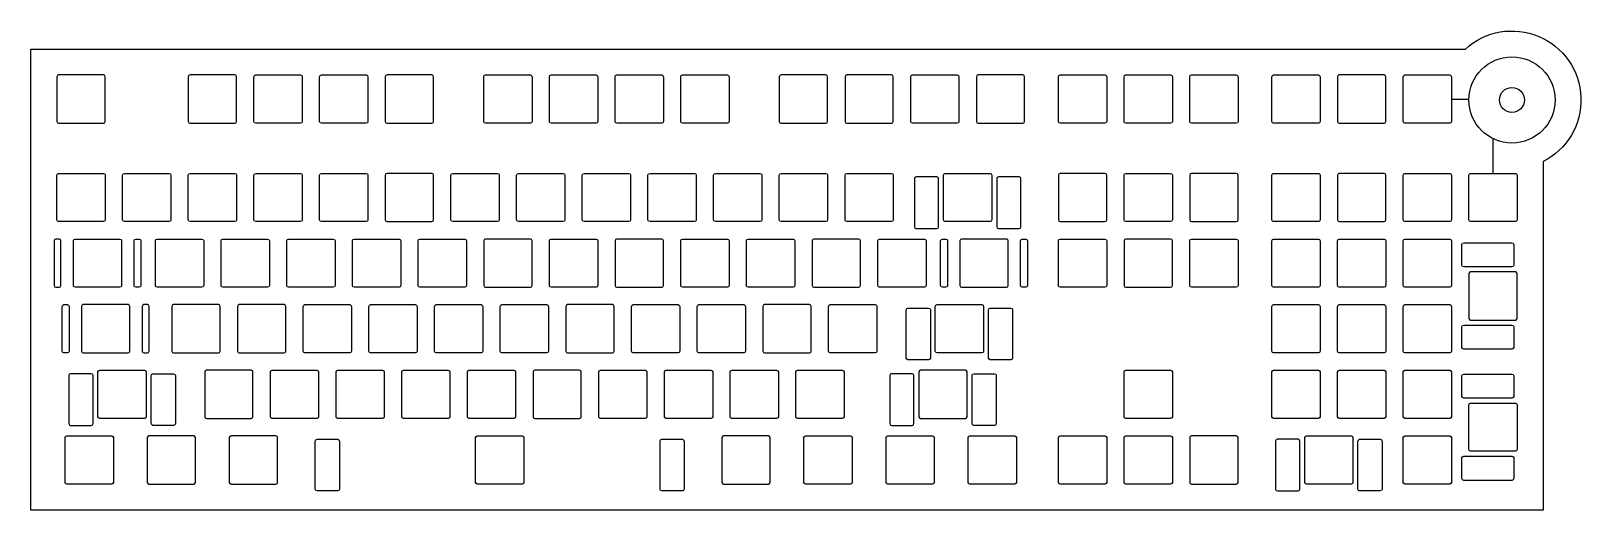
# Model space of a CAD drawing. Header units: millimetres. Extents: x -5 to 445, y -129 to 10.
import ezdxf

# ---------------------------------------------------------------- set-up
doc = ezdxf.new("R2010")
doc.units = ezdxf.units.MM
doc.layers.get('0').update_dxf_attribs({"linetype": 'CONTINUOUS'})

msp = doc.modelspace()

# ---------------------------------------------------------------- linework, layer by layer
for p, q in [((407.05, -9.525), (412.1, -9.525)), ((419.1, -31.1), (419.1, -21))]:
    msp.add_line(p, q)
for points in [[(433.625, -128.825), (-5, -128.825), (-5, 5), (411.07957, 5, -1.146954211), (433.625, -27.64853)], [(16.525, -16.025), (16.525, -3.025, 0.414213562), (16.025, -2.525), (3.025, -2.525, 0.414213562), (2.525, -3.025), (2.525, -16.025, 0.414213562), (3.025, -16.525), (16.025, -16.525, 0.414213562)], [(54.125, -2.525), (41.125, -2.525, 0.414213562), (40.625, -3.025), (40.625, -16.025, 0.414213562), (41.125, -16.525), (54.125, -16.525, 0.414213562), (54.625, -16.025), (54.625, -3.025, 0.414213562)], [(73.675, -16.025, -0.414213562), (73.175, -16.525), (60.175, -16.525, -0.414213562), (59.675, -16.025), (59.675, -3.025, -0.414213562), (60.175, -2.525), (73.175, -2.525, -0.414213562), (73.675, -3.025)], [(92.725, -16.025, -0.414213562), (92.225, -16.525), (79.225, -16.525, -0.414213562), (78.725, -16.025), (78.725, -3.025, -0.414213562), (79.225, -2.525), (92.225, -2.525, -0.414213562), (92.725, -3.025)], [(111.775, -16.025), (111.775, -3.025, 0.414213562), (111.275, -2.525), (98.275, -2.525, 0.414213562), (97.775, -3.025), (97.775, -16.025, 0.414213562), (98.275, -16.525), (111.275, -16.525, 0.414213562)], [(139.85, -2.525, -0.414213562), (140.35, -3.025), (140.35, -16.025, -0.414213562), (139.85, -16.525), (126.85, -16.525, -0.414213562), (126.35, -16.025), (126.35, -3.025, -0.414213562), (126.85, -2.525)], [(158.9, -16.525), (145.9, -16.525, -0.414213562), (145.4, -16.025), (145.4, -3.025, -0.414213562), (145.9, -2.525), (158.9, -2.525, -0.414213562), (159.4, -3.025), (159.4, -16.025, -0.414213562)], [(178.45, -16.025, -0.414213562), (177.95, -16.525), (164.95, -16.525, -0.414213562), (164.45, -16.025), (164.45, -3.025, -0.414213562), (164.95, -2.525), (177.95, -2.525, -0.414213562), (178.45, -3.025)], [(197.5, -16.025, -0.414213562), (197, -16.525), (184, -16.525, -0.414213562), (183.5, -16.025), (183.5, -3.025, -0.414213562), (184, -2.525), (197, -2.525, -0.414213562), (197.5, -3.025)], [(226.075, -16.025), (226.075, -3.025, 0.414213562), (225.575, -2.525), (212.575, -2.525, 0.414213562), (212.075, -3.025), (212.075, -16.025, 0.414213562), (212.575, -16.525), (225.575, -16.525, 0.414213562)], [(244.625, -2.525), (231.625, -2.525, 0.414213562), (231.125, -3.025), (231.125, -16.025, 0.414213562), (231.625, -16.525), (244.625, -16.525, 0.414213562), (245.125, -16.025), (245.125, -3.025, 0.414213562)], [(264.175, -16.025, -0.414213562), (263.675, -16.525), (250.675, -16.525, -0.414213562), (250.175, -16.025), (250.175, -3.025, -0.414213562), (250.675, -2.525), (263.675, -2.525, -0.414213562), (264.175, -3.025)], [(282.725, -2.525), (269.725, -2.525, 0.414213562), (269.225, -3.025), (269.225, -16.025, 0.414213562), (269.725, -16.525), (282.725, -16.525, 0.414213562), (283.225, -16.025), (283.225, -3.025, 0.414213562)], [(306.5375, -2.525, -0.414213562), (307.0375, -3.025), (307.0375, -16.025, -0.414213562), (306.5375, -16.525), (293.5375, -16.525, -0.414213562), (293.0375, -16.025), (293.0375, -3.025, -0.414213562), (293.5375, -2.525)], [(326.0875, -16.025, -0.414213562), (325.5875, -16.525), (312.5875, -16.525, -0.414213562), (312.0875, -16.025), (312.0875, -3.025, -0.414213562), (312.5875, -2.525), (325.5875, -2.525, -0.414213562), (326.0875, -3.025)], [(344.6375, -16.525), (331.6375, -16.525, -0.414213562), (331.1375, -16.025), (331.1375, -3.025, -0.414213562), (331.6375, -2.525), (344.6375, -2.525, -0.414213562), (345.1375, -3.025), (345.1375, -16.025, -0.414213562)], [(368.95, -16.025, -0.414213562), (368.45, -16.525), (355.45, -16.525, -0.414213562), (354.95, -16.025), (354.95, -3.025, -0.414213562), (355.45, -2.525), (368.45, -2.525, -0.414213562), (368.95, -3.025)], [(387.5, -2.525), (374.5, -2.525, 0.414213562), (374, -3.025), (374, -16.025, 0.414213562), (374.5, -16.525), (387.5, -16.525, 0.414213562), (388, -16.025), (388, -3.025, 0.414213562)], [(393.05, -16.025), (393.05, -3.025, -0.414213562), (393.55, -2.525), (406.55, -2.525, -0.414213562), (407.05, -3.025), (407.05, -16.025, -0.414213562), (406.55, -16.525), (393.55, -16.525, -0.414213562)], [(2.525, -44.6), (2.525, -31.6, -0.414213562), (3.025, -31.1), (16.025, -31.1, -0.414213562), (16.525, -31.6), (16.525, -44.6, -0.414213562), (16.025, -45.1), (3.025, -45.1, -0.414213562)], [(21.575, -31.6, -0.414213562), (22.075, -31.1), (35.075, -31.1, -0.414213562), (35.575, -31.6), (35.575, -44.6, -0.414213562), (35.075, -45.1), (22.075, -45.1, -0.414213562), (21.575, -44.6)], [(54.625, -44.6, -0.414213562), (54.125, -45.1), (41.125, -45.1, -0.414213562), (40.625, -44.6), (40.625, -31.6, -0.414213562), (41.125, -31.1), (54.125, -31.1, -0.414213562), (54.625, -31.6)], [(60.175, -45.1, -0.414213562), (59.675, -44.6), (59.675, -31.6, -0.414213562), (60.175, -31.1), (73.175, -31.1, -0.414213562), (73.675, -31.6), (73.675, -44.6, -0.414213562), (73.175, -45.1)], [(79.225, -45.1, -0.414213562), (78.725, -44.6), (78.725, -31.6, -0.414213562), (79.225, -31.1), (92.225, -31.1, -0.414213562), (92.725, -31.6), (92.725, -44.6, -0.414213562), (92.225, -45.1)], [(111.275, -31.1), (98.275, -31.1, 0.414213562), (97.775, -31.6), (97.775, -44.6, 0.414213562), (98.275, -45.1), (111.275, -45.1, 0.414213562), (111.775, -44.6), (111.775, -31.6, 0.414213562)], [(130.325, -31.1, -0.414213562), (130.825, -31.6), (130.825, -44.6, -0.414213562), (130.325, -45.1), (117.325, -45.1, -0.414213562), (116.825, -44.6), (116.825, -31.6, -0.414213562), (117.325, -31.1)], [(149.375, -45.1), (136.375, -45.1, -0.414213562), (135.875, -44.6), (135.875, -31.6, -0.414213562), (136.375, -31.1), (149.375, -31.1, -0.414213562), (149.875, -31.6), (149.875, -44.6, -0.414213562)], [(168.925, -44.6, -0.414213562), (168.425, -45.1), (155.425, -45.1, -0.414213562), (154.925, -44.6), (154.925, -31.6, -0.414213562), (155.425, -31.1), (168.425, -31.1, -0.414213562), (168.925, -31.6)], [(173.975, -44.6), (173.975, -31.6, -0.414213562), (174.475, -31.1), (187.475, -31.1, -0.414213562), (187.975, -31.6), (187.975, -44.6, -0.414213562), (187.475, -45.1), (174.475, -45.1, -0.414213562)], [(193.025, -31.6, -0.414213562), (193.525, -31.1), (206.525, -31.1, -0.414213562), (207.025, -31.6), (207.025, -44.6, -0.414213562), (206.525, -45.1), (193.525, -45.1, -0.414213562), (193.025, -44.6)], [(225.575, -31.1, -0.414213562), (226.075, -31.6), (226.075, -44.6, -0.414213562), (225.575, -45.1), (212.575, -45.1, -0.414213562), (212.075, -44.6), (212.075, -31.6, -0.414213562), (212.575, -31.1)], [(231.125, -44.6), (231.125, -31.6, -0.414213562), (231.625, -31.1), (244.625, -31.1, -0.414213562), (245.125, -31.6), (245.125, -44.6, -0.414213562), (244.625, -45.1), (231.625, -45.1, -0.414213562)], [(260.2, -45.1, -0.414213562), (259.7, -44.6), (259.7, -31.6, -0.414213562), (260.2, -31.1), (273.2, -31.1, -0.414213562), (273.7, -31.6), (273.7, -44.6, -0.414213562), (273.2, -45.1)], [(306.5375, -31.1), (293.5375, -31.1, 0.414213562), (293.0375, -31.6), (293.0375, -44.6, 0.414213562), (293.5375, -45.1), (306.5375, -45.1, 0.414213562), (307.0375, -44.6), (307.0375, -31.6, 0.414213562)], [(312.5875, -45.1, -0.414213562), (312.0875, -44.6), (312.0875, -31.6, -0.414213562), (312.5875, -31.1), (325.5875, -31.1, -0.414213562), (326.0875, -31.6), (326.0875, -44.6, -0.414213562), (325.5875, -45.1)], [(345.1375, -44.6), (345.1375, -31.6, 0.414213562), (344.6375, -31.1), (331.6375, -31.1, 0.414213562), (331.1375, -31.6), (331.1375, -44.6, 0.414213562), (331.6375, -45.1), (344.6375, -45.1, 0.414213562)], [(368.45, -45.1), (355.45, -45.1, -0.414213562), (354.95, -44.6), (354.95, -31.6, -0.414213562), (355.45, -31.1), (368.45, -31.1, -0.414213562), (368.95, -31.6), (368.95, -44.6, -0.414213562)], [(388, -44.6), (388, -31.6, 0.414213562), (387.5, -31.1), (374.5, -31.1, 0.414213562), (374, -31.6), (374, -44.6, 0.414213562), (374.5, -45.1), (387.5, -45.1, 0.414213562)], [(406.55, -31.1, -0.414213562), (407.05, -31.6), (407.05, -44.6, -0.414213562), (406.55, -45.1), (393.55, -45.1, -0.414213562), (393.05, -44.6), (393.05, -31.6, -0.414213562), (393.55, -31.1)], [(412.6, -45.1, -0.414213562), (412.1, -44.6), (412.1, -31.6, -0.414213562), (412.6, -31.1), (425.6, -31.1, -0.414213562), (426.1, -31.6), (426.1, -44.6, -0.414213562), (425.6, -45.1)], [(257.762, -32.1), (251.762, -32.1, 0.414213562), (251.262, -32.6), (251.262, -46.6, 0.414213562), (251.762, -47.1), (257.762, -47.1, 0.414213562), (258.262, -46.6), (258.262, -32.6, 0.414213562)], [(282.138, -46.6), (282.138, -32.6, 0.414213562), (281.638, -32.1), (275.638, -32.1, 0.414213562), (275.138, -32.6), (275.138, -46.6, 0.414213562), (275.638, -47.1), (281.638, -47.1, 0.414213562)], [(3.6875, -63.65), (3.6875, -50.65, 0.414213562), (3.1875, -50.15), (2.1875, -50.15, 0.414213562), (1.6875, -50.65), (1.6875, -63.65, 0.414213562), (2.1875, -64.15), (3.1875, -64.15, 0.414213562)], [(20.7875, -64.15), (7.7875, -64.15, -0.414213562), (7.2875, -63.65), (7.2875, -50.65, -0.414213562), (7.7875, -50.15), (20.7875, -50.15, -0.414213562), (21.2875, -50.65), (21.2875, -63.65, -0.414213562)], [(26.3875, -64.15), (25.3875, -64.15, -0.414213562), (24.8875, -63.65), (24.8875, -50.65, -0.414213562), (25.3875, -50.15), (26.3875, -50.15, -0.414213562), (26.8875, -50.65), (26.8875, -63.65, -0.414213562)], [(31.1, -63.65), (31.1, -50.65, -0.414213562), (31.6, -50.15), (44.6, -50.15, -0.414213562), (45.1, -50.65), (45.1, -63.65, -0.414213562), (44.6, -64.15), (31.6, -64.15, -0.414213562)], [(50.65, -64.15, -0.414213562), (50.15, -63.65), (50.15, -50.65, -0.414213562), (50.65, -50.15), (63.65, -50.15, -0.414213562), (64.15, -50.65), (64.15, -63.65, -0.414213562), (63.65, -64.15)], [(82.7, -64.15), (69.7, -64.15, -0.414213562), (69.2, -63.65), (69.2, -50.65, -0.414213562), (69.7, -50.15), (82.7, -50.15, -0.414213562), (83.2, -50.65), (83.2, -63.65, -0.414213562)], [(88.75, -64.15, -0.414213562), (88.25, -63.65), (88.25, -50.65, -0.414213562), (88.75, -50.15), (101.75, -50.15, -0.414213562), (102.25, -50.65), (102.25, -63.65, -0.414213562), (101.75, -64.15)], [(120.8, -64.15), (107.8, -64.15, -0.414213562), (107.3, -63.65), (107.3, -50.65, -0.414213562), (107.8, -50.15), (120.8, -50.15, -0.414213562), (121.3, -50.65), (121.3, -63.65, -0.414213562)], [(139.85, -50.15), (126.85, -50.15, 0.414213562), (126.35, -50.65), (126.35, -63.65, 0.414213562), (126.85, -64.15), (139.85, -64.15, 0.414213562), (140.35, -63.65), (140.35, -50.65, 0.414213562)], [(158.9, -50.15, -0.414213562), (159.4, -50.65), (159.4, -63.65, -0.414213562), (158.9, -64.15), (145.9, -64.15, -0.414213562), (145.4, -63.65), (145.4, -50.65, -0.414213562), (145.9, -50.15)], [(178.45, -63.65), (178.45, -50.65, 0.414213562), (177.95, -50.15), (164.95, -50.15, 0.414213562), (164.45, -50.65), (164.45, -63.65, 0.414213562), (164.95, -64.15), (177.95, -64.15, 0.414213562)], [(183.5, -50.65, -0.414213562), (184, -50.15), (197, -50.15, -0.414213562), (197.5, -50.65), (197.5, -63.65, -0.414213562), (197, -64.15), (184, -64.15, -0.414213562), (183.5, -63.65)], [(203.05, -64.15, -0.414213562), (202.55, -63.65), (202.55, -50.65, -0.414213562), (203.05, -50.15), (216.05, -50.15, -0.414213562), (216.55, -50.65), (216.55, -63.65, -0.414213562), (216.05, -64.15)], [(235.6, -63.65), (235.6, -50.65, 0.414213562), (235.1, -50.15), (222.1, -50.15, 0.414213562), (221.6, -50.65), (221.6, -63.65, 0.414213562), (222.1, -64.15), (235.1, -64.15, 0.414213562)], [(254.15, -50.15, -0.414213562), (254.65, -50.65), (254.65, -63.65, -0.414213562), (254.15, -64.15), (241.15, -64.15, -0.414213562), (240.65, -63.65), (240.65, -50.65, -0.414213562), (241.15, -50.15)], [(260.3625, -50.15, -0.414213562), (260.8625, -50.65), (260.8625, -63.65, -0.414213562), (260.3625, -64.15), (259.3625, -64.15, -0.414213562), (258.8625, -63.65), (258.8625, -50.65, -0.414213562), (259.3625, -50.15)], [(277.9625, -50.15), (264.9625, -50.15, 0.414213562), (264.4625, -50.65), (264.4625, -63.65, 0.414213562), (264.9625, -64.15), (277.9625, -64.15, 0.414213562), (278.4625, -63.65), (278.4625, -50.65, 0.414213562)], [(284.0625, -63.65, -0.414213562), (283.5625, -64.15), (282.5625, -64.15, -0.414213562), (282.0625, -63.65), (282.0625, -50.65, -0.414213562), (282.5625, -50.15), (283.5625, -50.15, -0.414213562), (284.0625, -50.65)], [(293.0375, -50.65, -0.414213562), (293.5375, -50.15), (306.5375, -50.15, -0.414213562), (307.0375, -50.65), (307.0375, -63.65, -0.414213562), (306.5375, -64.15), (293.5375, -64.15, -0.414213562), (293.0375, -63.65)], [(326.0875, -63.65), (326.0875, -50.65, 0.414213562), (325.5875, -50.15), (312.5875, -50.15, 0.414213562), (312.0875, -50.65), (312.0875, -63.65, 0.414213562), (312.5875, -64.15), (325.5875, -64.15, 0.414213562)], [(345.1375, -63.65, -0.414213562), (344.6375, -64.15), (331.6375, -64.15, -0.414213562), (331.1375, -63.65), (331.1375, -50.65, -0.414213562), (331.6375, -50.15), (344.6375, -50.15, -0.414213562), (345.1375, -50.65)], [(354.95, -50.65, -0.414213562), (355.45, -50.15), (368.45, -50.15, -0.414213562), (368.95, -50.65), (368.95, -63.65, -0.414213562), (368.45, -64.15), (355.45, -64.15, -0.414213562), (354.95, -63.65)], [(374, -50.65, -0.414213562), (374.5, -50.15), (387.5, -50.15, -0.414213562), (388, -50.65), (388, -63.65, -0.414213562), (387.5, -64.15), (374.5, -64.15, -0.414213562), (374, -63.65)], [(393.05, -63.65), (393.05, -50.65, -0.414213562), (393.55, -50.15), (406.55, -50.15, -0.414213562), (407.05, -50.65), (407.05, -63.65, -0.414213562), (406.55, -64.15), (393.55, -64.15, -0.414213562)], [(410.1, -57.737), (410.1, -51.737, -0.414213562), (410.6, -51.237), (424.6, -51.237, -0.414213562), (425.1, -51.737), (425.1, -57.737, -0.414213562), (424.6, -58.237), (410.6, -58.237, -0.414213562)], [(426.1, -73.175), (426.1, -60.175, 0.414213562), (425.6, -59.675), (412.6, -59.675, 0.414213562), (412.1, -60.175), (412.1, -73.175, 0.414213562), (412.6, -73.675), (425.6, -73.675, 0.414213562)], [(4.56875, -83.2, -0.414213562), (4.06875, -82.7), (4.06875, -69.7, -0.414213562), (4.56875, -69.2), (5.56875, -69.2, -0.414213562), (6.06875, -69.7), (6.06875, -82.7, -0.414213562), (5.56875, -83.2)], [(23.16875, -69.2), (10.16875, -69.2, 0.414213562), (9.66875, -69.7), (9.66875, -82.7, 0.414213562), (10.16875, -83.2), (23.16875, -83.2, 0.414213562), (23.66875, -82.7), (23.66875, -69.7, 0.414213562)], [(29.26875, -82.7), (29.26875, -69.7, 0.414213562), (28.76875, -69.2), (27.76875, -69.2, 0.414213562), (27.26875, -69.7), (27.26875, -82.7, 0.414213562), (27.76875, -83.2), (28.76875, -83.2, 0.414213562)], [(49.8625, -82.7), (49.8625, -69.7, 0.414213562), (49.3625, -69.2), (36.3625, -69.2, 0.414213562), (35.8625, -69.7), (35.8625, -82.7, 0.414213562), (36.3625, -83.2), (49.3625, -83.2, 0.414213562)], [(68.9125, -82.7), (68.9125, -69.7, 0.414213562), (68.4125, -69.2), (55.4125, -69.2, 0.414213562), (54.9125, -69.7), (54.9125, -82.7, 0.414213562), (55.4125, -83.2), (68.4125, -83.2, 0.414213562)], [(87.9625, -82.7, -0.414213562), (87.4625, -83.2), (74.4625, -83.2, -0.414213562), (73.9625, -82.7), (73.9625, -69.7, -0.414213562), (74.4625, -69.2), (87.4625, -69.2, -0.414213562), (87.9625, -69.7)], [(107.0125, -82.7, -0.414213562), (106.5125, -83.2), (93.5125, -83.2, -0.414213562), (93.0125, -82.7), (93.0125, -69.7, -0.414213562), (93.5125, -69.2), (106.5125, -69.2, -0.414213562), (107.0125, -69.7)], [(112.0625, -69.7, -0.414213562), (112.5625, -69.2), (125.5625, -69.2, -0.414213562), (126.0625, -69.7), (126.0625, -82.7, -0.414213562), (125.5625, -83.2), (112.5625, -83.2, -0.414213562), (112.0625, -82.7)], [(131.1125, -82.7), (131.1125, -69.7, -0.414213562), (131.6125, -69.2), (144.6125, -69.2, -0.414213562), (145.1125, -69.7), (145.1125, -82.7, -0.414213562), (144.6125, -83.2), (131.6125, -83.2, -0.414213562)], [(163.6625, -69.2), (150.6625, -69.2, 0.414213562), (150.1625, -69.7), (150.1625, -82.7, 0.414213562), (150.6625, -83.2), (163.6625, -83.2, 0.414213562), (164.1625, -82.7), (164.1625, -69.7, 0.414213562)], [(182.7125, -69.2, -0.414213562), (183.2125, -69.7), (183.2125, -82.7, -0.414213562), (182.7125, -83.2), (169.7125, -83.2, -0.414213562), (169.2125, -82.7), (169.2125, -69.7, -0.414213562), (169.7125, -69.2)], [(188.2625, -69.7, -0.414213562), (188.7625, -69.2), (201.7625, -69.2, -0.414213562), (202.2625, -69.7), (202.2625, -82.7, -0.414213562), (201.7625, -83.2), (188.7625, -83.2, -0.414213562), (188.2625, -82.7)], [(220.8125, -69.2), (207.8125, -69.2, 0.414213562), (207.3125, -69.7), (207.3125, -82.7, 0.414213562), (207.8125, -83.2), (220.8125, -83.2, 0.414213562), (221.3125, -82.7), (221.3125, -69.7, 0.414213562)], [(239.8625, -69.2, -0.414213562), (240.3625, -69.7), (240.3625, -82.7, -0.414213562), (239.8625, -83.2), (226.8625, -83.2, -0.414213562), (226.3625, -82.7), (226.3625, -69.7, -0.414213562), (226.8625, -69.2)], [(255.38075, -85.2), (249.38075, -85.2, -0.414213562), (248.88075, -84.7), (248.88075, -70.7, -0.414213562), (249.38075, -70.2), (255.38075, -70.2, -0.414213562), (255.88075, -70.7), (255.88075, -84.7, -0.414213562)], [(271.31875, -82.7, -0.414213562), (270.81875, -83.2), (257.81875, -83.2, -0.414213562), (257.31875, -82.7), (257.31875, -69.7, -0.414213562), (257.81875, -69.2), (270.81875, -69.2, -0.414213562), (271.31875, -69.7)], [(273.25675, -85.2, -0.414213562), (272.75675, -84.7), (272.75675, -70.7, -0.414213562), (273.25675, -70.2), (279.25675, -70.2, -0.414213562), (279.75675, -70.7), (279.75675, -84.7, -0.414213562), (279.25675, -85.2)], [(368.95, -82.7, -0.414213562), (368.45, -83.2), (355.45, -83.2, -0.414213562), (354.95, -82.7), (354.95, -69.7, -0.414213562), (355.45, -69.2), (368.45, -69.2, -0.414213562), (368.95, -69.7)], [(387.5, -69.2, -0.414213562), (388, -69.7), (388, -82.7, -0.414213562), (387.5, -83.2), (374.5, -83.2, -0.414213562), (374, -82.7), (374, -69.7, -0.414213562), (374.5, -69.2)], [(406.55, -69.2, -0.414213562), (407.05, -69.7), (407.05, -82.7, -0.414213562), (406.55, -83.2), (393.55, -83.2, -0.414213562), (393.05, -82.7), (393.05, -69.7, -0.414213562), (393.55, -69.2)], [(410.1, -81.613), (410.1, -75.613, -0.414213562), (410.6, -75.113), (424.6, -75.113, -0.414213562), (425.1, -75.613), (425.1, -81.613, -0.414213562), (424.6, -82.113), (410.6, -82.113, -0.414213562)], [(12.49325, -89.25), (6.49325, -89.25, 0.414213562), (5.99325, -89.75), (5.99325, -103.75, 0.414213562), (6.49325, -104.25), (12.49325, -104.25, 0.414213562), (12.99325, -103.75), (12.99325, -89.75, 0.414213562)], [(28.43125, -101.75, -0.414213562), (27.93125, -102.25), (14.93125, -102.25, -0.414213562), (14.43125, -101.75), (14.43125, -88.75, -0.414213562), (14.93125, -88.25), (27.93125, -88.25, -0.414213562), (28.43125, -88.75)], [(30.36925, -104.25, -0.414213562), (29.86925, -103.75), (29.86925, -89.75, -0.414213562), (30.36925, -89.25), (36.36925, -89.25, -0.414213562), (36.86925, -89.75), (36.86925, -103.75, -0.414213562), (36.36925, -104.25)], [(58.8875, -88.25), (45.8875, -88.25, 0.414213562), (45.3875, -88.75), (45.3875, -101.75, 0.414213562), (45.8875, -102.25), (58.8875, -102.25, 0.414213562), (59.3875, -101.75), (59.3875, -88.75, 0.414213562)], [(64.9375, -102.25, -0.414213562), (64.4375, -101.75), (64.4375, -88.75, -0.414213562), (64.9375, -88.25), (77.9375, -88.25, -0.414213562), (78.4375, -88.75), (78.4375, -101.75, -0.414213562), (77.9375, -102.25)], [(83.4875, -101.75), (83.4875, -88.75, -0.414213562), (83.9875, -88.25), (96.9875, -88.25, -0.414213562), (97.4875, -88.75), (97.4875, -101.75, -0.414213562), (96.9875, -102.25), (83.9875, -102.25, -0.414213562)], [(103.0375, -102.25, -0.414213562), (102.5375, -101.75), (102.5375, -88.75, -0.414213562), (103.0375, -88.25), (116.0375, -88.25, -0.414213562), (116.5375, -88.75), (116.5375, -101.75, -0.414213562), (116.0375, -102.25)], [(122.0875, -102.25, -0.414213562), (121.5875, -101.75), (121.5875, -88.75, -0.414213562), (122.0875, -88.25), (135.0875, -88.25, -0.414213562), (135.5875, -88.75), (135.5875, -101.75, -0.414213562), (135.0875, -102.25)], [(154.1375, -88.25), (141.1375, -88.25, 0.414213562), (140.6375, -88.75), (140.6375, -101.75, 0.414213562), (141.1375, -102.25), (154.1375, -102.25, 0.414213562), (154.6375, -101.75), (154.6375, -88.75, 0.414213562)], [(173.1875, -102.25), (160.1875, -102.25, -0.414213562), (159.6875, -101.75), (159.6875, -88.75, -0.414213562), (160.1875, -88.25), (173.1875, -88.25, -0.414213562), (173.6875, -88.75), (173.6875, -101.75, -0.414213562)], [(192.2375, -88.25, -0.414213562), (192.7375, -88.75), (192.7375, -101.75, -0.414213562), (192.2375, -102.25), (179.2375, -102.25, -0.414213562), (178.7375, -101.75), (178.7375, -88.75, -0.414213562), (179.2375, -88.25)], [(211.2875, -88.25, -0.414213562), (211.7875, -88.75), (211.7875, -101.75, -0.414213562), (211.2875, -102.25), (198.2875, -102.25, -0.414213562), (197.7875, -101.75), (197.7875, -88.75, -0.414213562), (198.2875, -88.25)], [(217.3375, -102.25, -0.414213562), (216.8375, -101.75), (216.8375, -88.75, -0.414213562), (217.3375, -88.25), (230.3375, -88.25, -0.414213562), (230.8375, -88.75), (230.8375, -101.75, -0.414213562), (230.3375, -102.25)], [(251.11825, -103.75), (251.11825, -89.75, 0.414213562), (250.61825, -89.25), (244.61825, -89.25, 0.414213562), (244.11825, -89.75), (244.11825, -103.75, 0.414213562), (244.61825, -104.25), (250.61825, -104.25, 0.414213562)], [(266.55625, -101.75), (266.55625, -88.75, 0.414213562), (266.05625, -88.25), (253.05625, -88.25, 0.414213562), (252.55625, -88.75), (252.55625, -101.75, 0.414213562), (253.05625, -102.25), (266.05625, -102.25, 0.414213562)], [(267.99425, -89.75, -0.414213562), (268.49425, -89.25), (274.49425, -89.25, -0.414213562), (274.99425, -89.75), (274.99425, -103.75, -0.414213562), (274.49425, -104.25), (268.49425, -104.25, -0.414213562), (267.99425, -103.75)], [(312.0875, -88.75, -0.414213562), (312.5875, -88.25), (325.5875, -88.25, -0.414213562), (326.0875, -88.75), (326.0875, -101.75, -0.414213562), (325.5875, -102.25), (312.5875, -102.25, -0.414213562), (312.0875, -101.75)], [(368.45, -102.25), (355.45, -102.25, -0.414213562), (354.95, -101.75), (354.95, -88.75, -0.414213562), (355.45, -88.25), (368.45, -88.25, -0.414213562), (368.95, -88.75), (368.95, -101.75, -0.414213562)], [(374, -101.75), (374, -88.75, -0.414213562), (374.5, -88.25), (387.5, -88.25, -0.414213562), (388, -88.75), (388, -101.75, -0.414213562), (387.5, -102.25), (374.5, -102.25, -0.414213562)], [(407.05, -101.75, -0.414213562), (406.55, -102.25), (393.55, -102.25, -0.414213562), (393.05, -101.75), (393.05, -88.75, -0.414213562), (393.55, -88.25), (406.55, -88.25, -0.414213562), (407.05, -88.75)], [(410.6, -89.337), (424.6, -89.337, -0.414213562), (425.1, -89.837), (425.1, -95.837, -0.414213562), (424.6, -96.337), (410.6, -96.337, -0.414213562), (410.1, -95.837), (410.1, -89.837, -0.414213562)], [(412.6, -97.775), (425.6, -97.775, -0.414213562), (426.1, -98.275), (426.1, -111.275, -0.414213562), (425.6, -111.775), (412.6, -111.775, -0.414213562), (412.1, -111.275), (412.1, -98.275, -0.414213562)], [(4.90625, -107.8, -0.414213562), (5.40625, -107.3), (18.40625, -107.3, -0.414213562), (18.90625, -107.8), (18.90625, -120.8, -0.414213562), (18.40625, -121.3), (5.40625, -121.3, -0.414213562), (4.90625, -120.8)], [(42.21875, -107.3), (29.21875, -107.3, 0.414213562), (28.71875, -107.8), (28.71875, -120.8, 0.414213562), (29.21875, -121.3), (42.21875, -121.3, 0.414213562), (42.71875, -120.8), (42.71875, -107.8, 0.414213562)], [(66.03125, -107.3), (53.03125, -107.3, 0.414213562), (52.53125, -107.8), (52.53125, -120.8, 0.414213562), (53.03125, -121.3), (66.03125, -121.3, 0.414213562), (66.53125, -120.8), (66.53125, -107.8, 0.414213562)], [(137.96875, -120.8, -0.414213562), (137.46875, -121.3), (124.46875, -121.3, -0.414213562), (123.96875, -120.8), (123.96875, -107.8, -0.414213562), (124.46875, -107.3), (137.46875, -107.3, -0.414213562), (137.96875, -107.8)], [(208.90625, -107.3), (195.90625, -107.3, 0.414213562), (195.40625, -107.8), (195.40625, -120.8, 0.414213562), (195.90625, -121.3), (208.90625, -121.3, 0.414213562), (209.40625, -120.8), (209.40625, -107.8, 0.414213562)], [(232.71875, -121.3), (219.71875, -121.3, -0.414213562), (219.21875, -120.8), (219.21875, -107.8, -0.414213562), (219.71875, -107.3), (232.71875, -107.3, -0.414213562), (233.21875, -107.8), (233.21875, -120.8, -0.414213562)], [(243.53125, -121.3, -0.414213562), (243.03125, -120.8), (243.03125, -107.8, -0.414213562), (243.53125, -107.3), (256.53125, -107.3, -0.414213562), (257.03125, -107.8), (257.03125, -120.8, -0.414213562), (256.53125, -121.3)], [(280.84375, -120.8, -0.414213562), (280.34375, -121.3), (267.34375, -121.3, -0.414213562), (266.84375, -120.8), (266.84375, -107.8, -0.414213562), (267.34375, -107.3), (280.34375, -107.3, -0.414213562), (280.84375, -107.8)], [(293.0375, -120.8), (293.0375, -107.8, -0.414213562), (293.5375, -107.3), (306.5375, -107.3, -0.414213562), (307.0375, -107.8), (307.0375, -120.8, -0.414213562), (306.5375, -121.3), (293.5375, -121.3, -0.414213562)], [(312.0875, -107.8, -0.414213562), (312.5875, -107.3), (325.5875, -107.3, -0.414213562), (326.0875, -107.8), (326.0875, -120.8, -0.414213562), (325.5875, -121.3), (312.5875, -121.3, -0.414213562), (312.0875, -120.8)], [(345.1375, -120.8), (345.1375, -107.8, 0.414213562), (344.6375, -107.3), (331.6375, -107.3, 0.414213562), (331.1375, -107.8), (331.1375, -120.8, 0.414213562), (331.6375, -121.3), (344.6375, -121.3, 0.414213562)], [(364.475, -107.8, -0.414213562), (364.975, -107.3), (377.975, -107.3, -0.414213562), (378.475, -107.8), (378.475, -120.8, -0.414213562), (377.975, -121.3), (364.975, -121.3, -0.414213562), (364.475, -120.8)], [(393.05, -107.8, -0.414213562), (393.55, -107.3), (406.55, -107.3, -0.414213562), (407.05, -107.8), (407.05, -120.8, -0.414213562), (406.55, -121.3), (393.55, -121.3, -0.414213562), (393.05, -120.8)], [(83.96875, -108.3, -0.414213562), (84.46875, -108.8), (84.46875, -122.8, -0.414213562), (83.96875, -123.3), (77.96875, -123.3, -0.414213562), (77.46875, -122.8), (77.46875, -108.8, -0.414213562), (77.96875, -108.3)], [(177.46875, -122.8), (177.46875, -108.8, -0.414213562), (177.96875, -108.3), (183.96875, -108.3, -0.414213562), (184.46875, -108.8), (184.46875, -122.8, -0.414213562), (183.96875, -123.3), (177.96875, -123.3, -0.414213562)], [(363.037, -122.8), (363.037, -108.8, 0.414213562), (362.537, -108.3), (356.537, -108.3, 0.414213562), (356.037, -108.8), (356.037, -122.8, 0.414213562), (356.537, -123.3), (362.537, -123.3, 0.414213562)], [(379.913, -108.8, -0.414213562), (380.413, -108.3), (386.413, -108.3, -0.414213562), (386.913, -108.8), (386.913, -122.8, -0.414213562), (386.413, -123.3), (380.413, -123.3, -0.414213562), (379.913, -122.8)], [(410.6, -113.213), (424.6, -113.213, -0.414213562), (425.1, -113.713), (425.1, -119.713, -0.414213562), (424.6, -120.213), (410.6, -120.213, -0.414213562), (410.1, -119.713), (410.1, -113.713, -0.414213562)]]:
    msp.add_lwpolyline(points, format="xyb", close=True)
for radius in [12.5, 3.625]:
    msp.add_circle((424.59752, -9.77381), radius)

doc.saveas('drawing.dxf')
